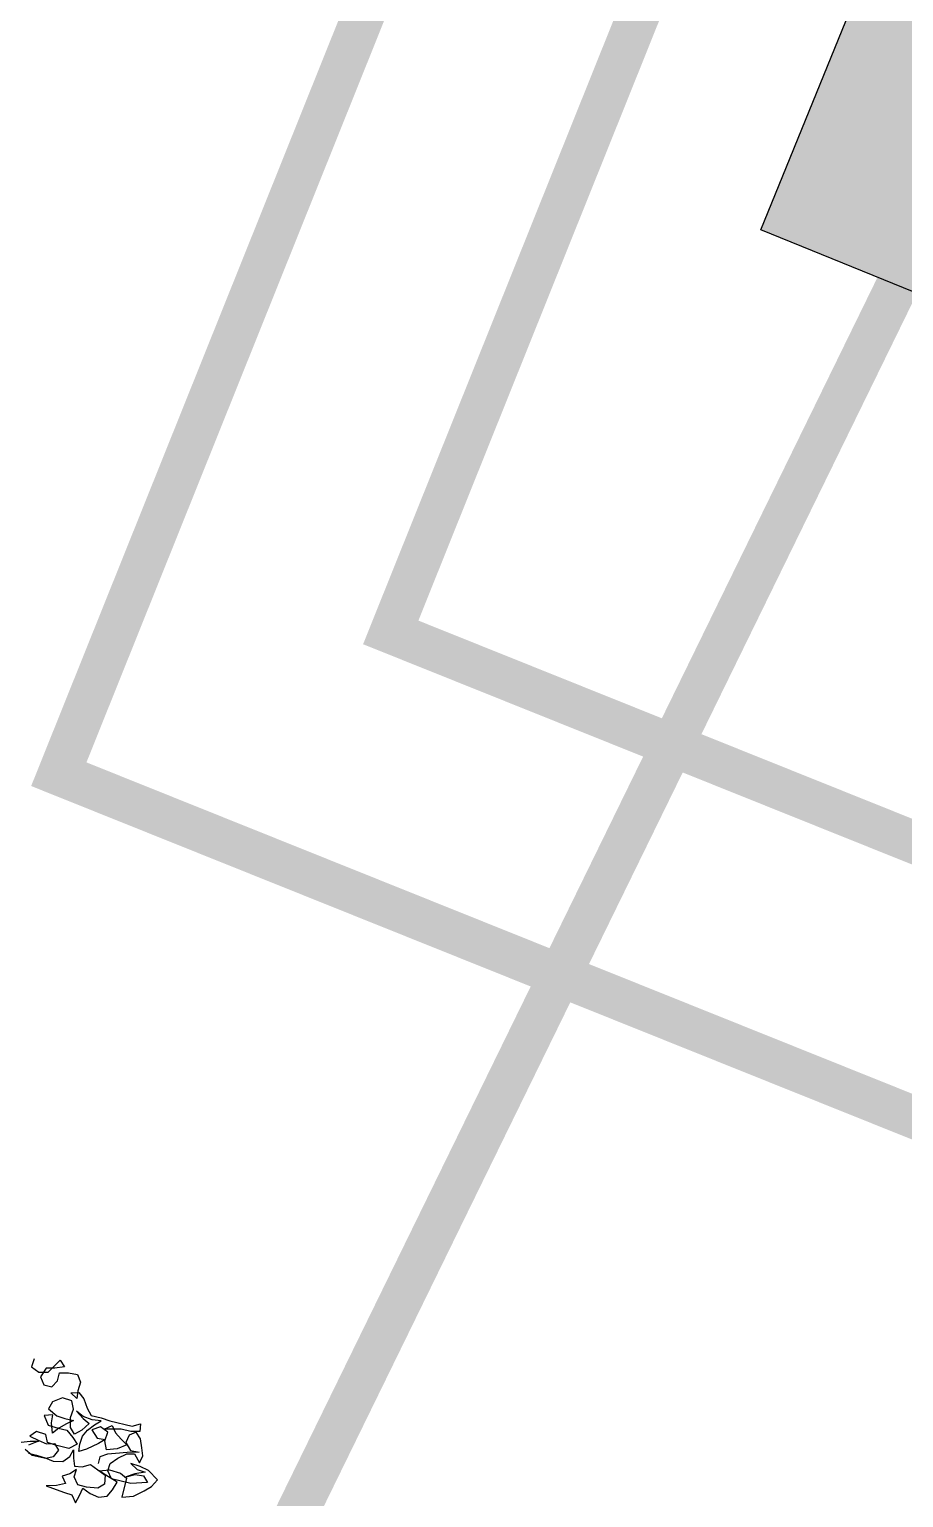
# Model space of a CAD drawing. Header units: inches. Extents: x 350994 to 353538, y 1581369 to 1583842.
# Drawn here: x 351703.565 to 351705.62, y 1583239.169 to 1583242.621 of the extents above; entities that cross this region are included whole.
import ezdxf

# ---------------------------------------------------------------- set-up
doc = ezdxf.new("R2010")
doc.units = ezdxf.units.IN
doc.header["$MEASUREMENT"] = 0
doc.linetypes.add('1', pattern=[0])
doc.linetypes.add('ACAD_ISO03W100', pattern=[30, 12, -18])
for name, color, linetype in [('CW', 94, '1'), ('GATE', 255, 'Continuous'), ("ROAD'S", 1, '1'), ('TREE', 81, '1')]:
    doc.layers.add(name, color=color, linetype=linetype)

# ---------------------------------------------------------------- blocks, each defined once
blk = doc.blocks.new('gate')
h = blk.add_hatch(color=0)
h.paths.add_polyline_path([(0.5, 0.1625090682908317), (0.8121325287041472, 0.1625090682908317), (0.8121325287041472, -0.1625090682908317), (0.5, -0.1625090682908317)])
h.paths.add_polyline_path([(-0.8121325287041472, 0.1625090682908317), (-0.5, 0.1625090682908317), (-0.5, -0.1625090682908317), (-0.8121325287041472, -0.1625090682908317)])
at = {"color": 0}
blk.add_lwpolyline([(-0.5, 0.1625090682908317), (-0.8121325287041472, 0.1625090682908317), (-0.8121325287041472, -0.1625090682908317), (-0.5, -0.1625090682908317), (-0.5, 0.1625090682908317), (0.5, -0.1625090682908317), (0.5, 0.1625090682908317), (0.8121325287041472, 0.1625090682908317), (0.8121325287041472, -0.1625090682908317), (0.5, -0.1625090682908317), (0.5, 0.1625090682908317), (-0.5, -0.1625090682908317)], dxfattribs=at)
blk.add_lwpolyline([(0.5, 0.1625090682908317), (0.8121325287041472, 0.1625090682908317), (0.8121325287041472, -0.1625090682908317), (0.5, -0.1625090682908317)], close=True, dxfattribs=at)
blk = doc.blocks.new('TREE_4')
at = {"color": 94}
for points in [[(1207.055772066116, 8114.913200855255), (1204.132714480162, 8080.220261111856), (1238.815067976713, 8065.732008069754), (1276.409892827272, 8074.371499359608), (1293.784151613712, 8103.268608585), (1314.052355796099, 8135.054370090365), (1337.161574184895, 8111.902806729078), (1299.561456203461, 8097.480717733502), (1264.857930213213, 8088.838579908013), (1250.364384055138, 8048.373628661036), (1270.577010452747, 8019.442114144564), (1305.272596746683, 8019.410355404019), (1322.646855533123, 8048.307464629412), (1322.678614258766, 8083.00305095315), (1360.273439139128, 8091.642542213202), (1397.862970858812, 8094.499435782433), (1418.075597286224, 8065.56792126596), (1415.14989310503, 8027.983682647347), (1418.012079805136, 7996.176748618484), (1389.114970564842, 8013.551007404923), (1420.927197724581, 8022.195791810751), (1446.930361509323, 8001.932880744338), (1470.028993666172, 7967.216121926904), (1493.135565459728, 7941.173259705305), (1536.505048364401, 7941.13356128335), (1574.089286983013, 7938.207857117057), (1669.502149343491, 7938.120520591736), (1701.322316169739, 7955.439201563597), (1707.075801730156, 7923.629620984197), (1669.480976849794, 7914.990129709244), (1629.002792835236, 7915.027181565762), (1591.407967954874, 7906.387690290809), (1559.595740824938, 7897.742905884981), (1588.529901921749, 7920.846831157804), (1608.745174884796, 7894.806615486741), (1637.63963752985, 7874.541057854891), (1666.536746770144, 7857.166799068451), (1631.817341387272, 7831.176868081093), (1588.434625685215, 7816.76007220149), (1574.009890139103, 7851.468891322613), (1576.935594290495, 7889.053129941225), (1542.253240793943, 7903.541382983327), (1510.430427402258, 7883.331403136253), (1539.316950380802, 7854.391948923469), (1574.015183269978, 7857.251489058137), (1550.863619863987, 7834.142270669341), (1507.462378263474, 7799.486382782459), (1478.533510267735, 7782.16505523026), (1475.671323597431, 7813.971989244223), (1478.594381213188, 7848.664929002523), (1493.077341139317, 7877.564684793353), (1516.234197616577, 7906.456500887871), (1539.385760962963, 7929.565719261765), (1501.793582677841, 7923.817526847124), (1461.320691794157, 7929.637176439166), (1429.529637098312, 7944.122782900929), (1464.204050928354, 7920.960633307695), (1493.103806734085, 7906.477673381567), (1469.941657096148, 7871.803259566426), (1443.89879488945, 7848.696687743068), (1420.789576500654, 7871.848251119256), (1412.15273180604, 7912.334374815226), (1415.078435957432, 7949.918613433838), (1400.65105381608, 7981.73613370955), (1360.175516337156, 7984.664484426379), (1322.564812123775, 7958.677199989557), (1313.861803352833, 7926.880852222443), (1354.321461468935, 7906.604708343744), (1389.014401227236, 7903.681650742888), (1426.601286411285, 7903.647245436907), (1400.561070710421, 7883.431972488761), (1374.515561938286, 7857.43410179019), (1354.252650886774, 7831.430937990546), (1339.833208441734, 7871.922354832292), (1336.973668307066, 7906.620587721467), (1302.267495751381, 7895.087151020765), (1328.257426738739, 7860.367745637894), (1371.624263077974, 7857.436748370528), (1409.211148262024, 7857.402343049645), (1440.994263231754, 7834.242840006948), (1464.103481590748, 7811.09127664566), (1435.166673958302, 7785.096052527428), (1377.340696752071, 7785.148983746767), (1342.647757023573, 7788.072041347623), (1328.220374882221, 7819.889561608434), (1287.744837403297, 7822.817912325263), (1264.590627491474, 7796.817395091057), (1305.060871839523, 7788.106446653605), (1339.751165032387, 7782.292090192437), (1371.563392192125, 7790.936874583364), (1394.672610551119, 7767.785311222076), (1380.187004089355, 7735.994256585836), (1351.260782659054, 7721.564227893949), (1293.434805482626, 7721.617159128189), (1258.755098551512, 7738.996711015701)], [(1235.648526698351, 7765.039573252201), (1270.354699254036, 7776.573009952903), (1305.058225274086, 7785.215147778392), (1267.447521060705, 7759.227863356471)], [(1276.092305451632, 7727.415636211634), (1310.78789177537, 7727.383877471089), (1348.37213036418, 7724.458173304796), (1383.062423557043, 7718.64381685853), (1423.548547297716, 7727.280661582947), (1446.702757209539, 7753.281178802252), (1455.405765980482, 7785.077526584268), (1464.047903805971, 7750.37400059402), (1475.583987087011, 7718.559126898646), (1507.39356765151, 7724.31261241436), (1539.213734477758, 7741.631293401122), (1608.578441500664, 7712.65478733182), (1614.326633900404, 7675.062609031796), (1591.175070524216, 7651.953390657902), (1544.908995658159, 7646.213137924671), (1507.32211047411, 7646.247543215752), (1484.218185216188, 7675.181704312563), (1487.138596266508, 7706.983345195651), (1463.98703289032, 7683.874126806855), (1435.058164954185, 7666.552799269557), (1455.273437917233, 7640.512583613396), (1420.561972200871, 7623.196549192071), (1380.073201954365, 7611.668405622244), (1423.43739169836, 7605.846109479666), (1461.021630316973, 7602.920405313373), (1492.823271214962, 7599.999994263053), (1515.927196472883, 7571.065833196044), (1524.632851779461, 7605.753479808569), (1530.444561690092, 7637.552474156022), (1565.126915186644, 7623.06422111392), (1602.708507239819, 7617.247218087316), (1637.414679825306, 7628.780654788017), (1651.900286287069, 7660.57170945406), (1663.497240453959, 7695.256709516048), (1611.469740360975, 7712.652140781283), (1579.676039159298, 7724.246448382735), (1620.167456001043, 7738.665890812874), (1669.316890060902, 7735.729600414634), (1698.216645807028, 7721.246640503407), (1698.142542093992, 7640.290272429585), (1744.416556656361, 7654.704421758652), (1782.032554030418, 7686.474303901196), (1808.078062802553, 7712.472174584866), (1825.454968124628, 7744.260582685471), (1779.220651984215, 7773.215916246176), (1741.641706496477, 7781.924218133092), (1701.166169017553, 7784.852568864822), (1732.954577118158, 7767.475663527846), (1767.647516876459, 7764.552605912089), (1727.153453469276, 7747.241864621639), (1695.330640077591, 7727.031884789467), (1730.042105793953, 7744.34791919589), (1764.740338653326, 7747.207459315658), (1787.849557042122, 7724.05589595437), (1721.331157326698, 7703.877674847841), (1637.483490407467, 7703.954425141215), (1614.379565149546, 7732.888586238027), (1617.299976199865, 7764.690227121115), (1643.348131537437, 7793.579396665096), (1675.176238030195, 7819.571974217892), (1706.988465160131, 7828.216758623719), (1735.872341603041, 7796.386005565524), (1741.684051513672, 7828.184999883175), (1730.147968232632, 7859.99987359345), (1715.723232656717, 7894.708692699671), (1692.614014297724, 7917.860256075859), (1666.573798626661, 7897.644983112812), (1660.762088745832, 7865.84598878026), (1686.757312834263, 7836.909181132913), (1724.34684458375, 7839.766074702144), (1675.18153116107, 7825.354571938515), (1628.907516598701, 7810.94042262435), (1597.092642903328, 7799.404339373112), (1568.163774937391, 7782.083011820912), (1568.13730931282, 7753.170023232698)]]:
    blk.add_lwpolyline(points, dxfattribs=at)

msp = doc.modelspace()

# ---------------------------------------------------------------- linework, layer by layer
at = {"layer": 'CW', "color": 156, "linetype": 'ACAD_ISO03W100', "lineweight": 5, "ltscale": 0.1, "const_width": 0.1, "elevation": 92.97214100000001}
msp.add_lwpolyline([(351812.9073295913, 1583459.527070618), (351867.4126253354, 1583432.723793473), (351890.8021969214, 1583483.778695035), (352001.477575171, 1583425.264832901), (352052.3680174201, 1583395.588544896), (351946.604195989, 1583130.225433344), (351913.2207790859, 1583044.697308686), (351772.2685316704, 1583093.875429977), (351699.4255888648, 1583117.529494435), (351652.2225691804, 1583132.857585629), (351705.7883054764, 1583242.393272361)], dxfattribs=at)
at = {"layer": "ROAD'S", "color": 98, "lineweight": 5, "const_width": 0.1, "elevation": -94.83310699990761}
msp.add_lwpolyline([(351703.6342133029, 1583240.869689807), (351705.7164028497, 1583246.05808681), (351706.2719385748, 1583245.831388359), (351704.4145124081, 1583241.203056432), (351706.5490383902, 1583240.346435845), (351708.4014921869, 1583244.962377627), (351708.9570279121, 1583244.735679175), (351706.8824050152, 1583239.56613674)], close=True, dxfattribs=at)

# ---------------------------------------------------------------- block references
at = {"layer": 'GATE', "lineweight": 5, "extrusion": (-0.04926228993837718, 0.03096815071492901, 0.9983056648298281), "xscale": 4.140856619524, "yscale": 4.14085661972319, "zscale": 4.140856619682412, "rotation": 10.00845121632893}
msp.add_blockref('gate', (-1527575.620362196, -543939.578629895, 31704.26925392298), dxfattribs=at)
at = {"layer": 'TREE', "lineweight": 5, "xscale": 0.0005632341247466223, "yscale": 0.0005632341529917539, "zscale": 0.0005632341444477617, "rotation": 346.4411541233163}
msp.add_blockref('TREE_4', (351701.8440513993, 1583235.21118485), dxfattribs=at)

doc.saveas('drawing.dxf')
